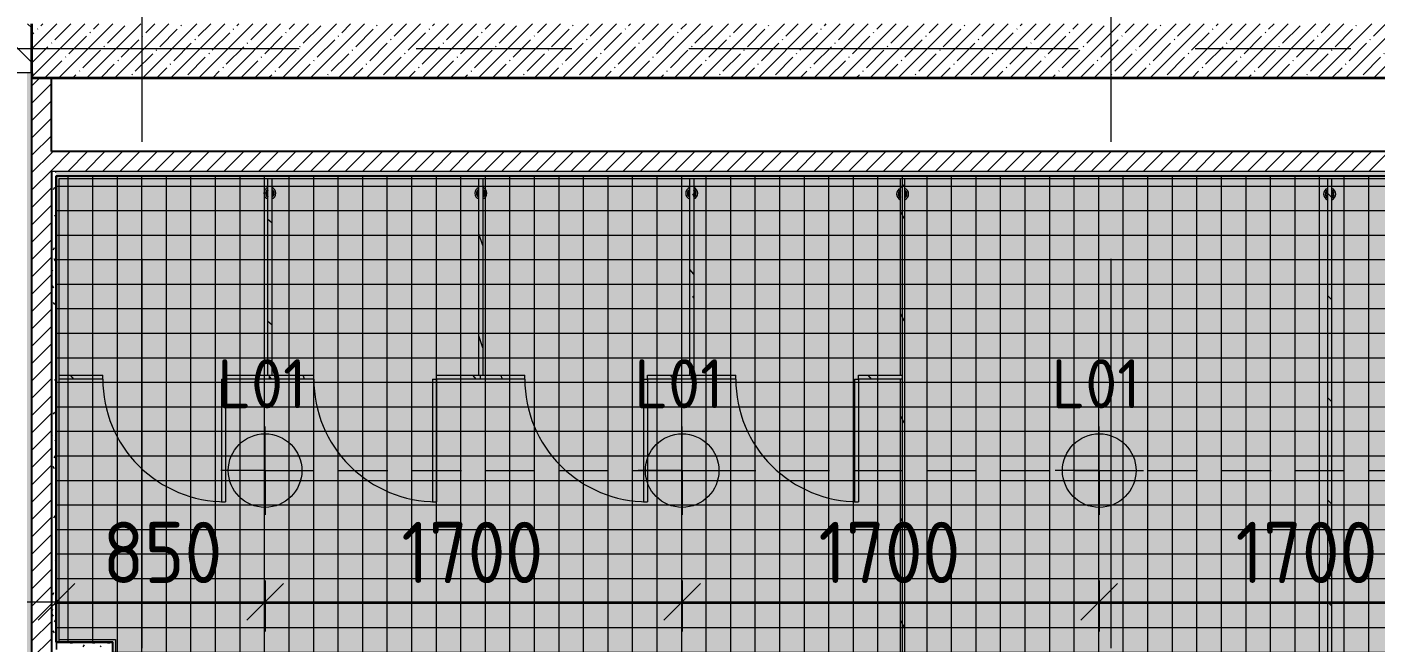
# Model space of a CAD drawing. Header units: millimetres. Extents: x 81682 to 274809, y -8553 to 29000.
# Drawn here: x 94190 to 99685, y 8080 to 10588 of the extents above; entities that cross this region are included whole.
import ezdxf

# ---------------------------------------------------------------- set-up
doc = ezdxf.new("R2010")
doc.units = ezdxf.units.MM
doc.linetypes.add('ADSK_Штрих_ш2 п1', pattern=[300, 200, -100])
doc.linetypes.add('Осевая', pattern=[3175, 635, -476.25, 1587.5, -476.25])
for name, color, linetype, lineweight in [('A-ANNO-DIMS', 7, 'Continuous', 9), ('A-ANNO-DIMS-100', 7, 'Continuous', 9), ('A-CLNG-PATT', 7, 'Continuous', 9), ('A-DETL-1', 7, 'ADSK_Штрих_ш2 п1', 9), ('A-DOOR', 7, 'Continuous', 9), ('A-GENM', 7, 'Continuous', 9), ('A-WALL', 7, 'Continuous', 9), ('E-LITE-EQPM-IDEN', 7, 'Continuous', 9), ('I-WALL', 7, 'Continuous', 9), ('Оси-2', 7, 'Осевая', 9)]:
    doc.layers.add(name, color=color, linetype=linetype, lineweight=lineweight)
for name, color, linetype, lineweight, true_color in [('A-ANNO-NOTE', 1, 'Continuous', 9, 0xff0000), ('A-CLNG-2', 7, 'Continuous', 9, 0xc0c0c0), ('A-WALL-2', 254, 'Continuous', 25, 0xbebebe), ('A-WALL-3', 254, 'Continuous', 35, 0xbebebe), ('A-WALL-4', 7, 'Continuous', 35, 0x3c3c3c), ('A-WALL-6', 7, 'Continuous', 25, 0x3c3c3c), ('A-WALL-FNSH-3', 7, 'Continuous', 13, 0x3c3c3c)]:
    doc.layers.add(name, color=color, linetype=linetype, lineweight=lineweight, true_color=true_color)
doc.layers.add('A-CLNG-PATT-1', color=7, linetype='Continuous', lineweight=9, transparency=1)
doc.styles.add('GOST Common', font='GOST_Common.ttf', dxfattribs={"height": 200})
doc.styles.add('ISOCPEUR_1', font='isocpeur.ttf', dxfattribs={"width": 0.9, "height": 250})
doc.dimstyles.new('ISO-2_5_0_9К_БОЛЬШОЙ_1', dxfattribs={"dimscale": 304.8, "dimtxt": 248.995294, "dimasz": 0.492126, "dimexe": 0.393701, "dimexo": 0.984252, "dimgap": 0, "dimtad": 1, "dimdec": 0, "dimrnd": 10, "dimzin": 0, "dimdsep": 46, "dimtxsty": 'ISOCPEUR_1', "dimblk1": 'OBLIQUE', "dimblk2": 'OBLIQUE', "dimsah": 1, "dimcen": 0.09, "dimdle": 0.393701, "dimazin": 0, "dimtfac": 1, "dimtdec": 4, "dimtix": 1, "dimtmove": 0, "dimatfit": 3, "dimfxl": 1, "dimtvp": 1, "dimtolj": 1, "dimtzin": 0, "dimarcsym": 2})
pattern_1 = [(45, (0, 0), (-35.35534, 35.35534), [])]
pattern_2 = [(0, (0, 0), (121.92, 30.48), [10.058, -81.382, 10.058, -81.382, -487.68]), (0, (0, 0), (121.92, 30.48), [-182.88, 10.058, -172.822, 10.058, -81.382, -213.36]), (0, (0, 0), (121.92, 30.48), [-457.2, 10.058, -50.902, 10.058, -142.342]), (120, (45.72, 15.24), (-87.356454, 90.345817), [10.058, -81.382, 10.058, -81.382, -487.68]), (120, (45.72, 15.24), (-87.356454, 90.345817), [-182.88, 10.058, -172.822, 10.058, -81.382, -213.36]), (120, (45.72, 15.24), (-87.356454, 90.345817), [-457.2, 10.058, -50.902, 10.058, -142.342]), (240, (60.96, 76.2), (-34.563546, -120.825817), [10.058, -81.382, 10.058, -81.382, -487.68]), (240, (60.96, 76.2), (-34.563546, -120.825817), [-182.88, 10.058, -172.822, 10.058, -81.382, -213.36]), (240, (60.96, 76.2), (-34.563546, -120.825817), [-457.2, 10.058, -50.902, 10.058, -142.342])]
pattern_3 = [(288.435, (95141.21, 9160), (416.50086, -832.99954), [158.05, -1159.038]), (319.399, (95191.19, 9010.06), (2499.010644, -2082.486787), [76.799, -3763.143]), (316.848, (94833, 8960.08), (6247.5402574, -5830.957739), [182.691, -8951.868]), (289.983, (94966.28, 8835.13), (1249.49393, -3332.002656), [97.5, -4777.508]), (270, (94999.6, 9160), (416.5, -416.5), [83.3, -333.2]), (298.443, (94999.6, 9076.7), (-2915.5071394, 5414.4962996), [227.365, -11140.87]), (264.289, (95107.89, 8876.78), (416.5263, 3748.496867), [83.716, -4102.058]), (309.806, (95099.56, 8793.48), (-1666.01521, 2082.48651), [65.059, -3187.91])]
pattern_4 = [(288.435, (96001.21, 9160), (416.50086, -832.99954), [158.05, -1159.038]), (319.399, (96051.19, 9010.06), (2499.010644, -2082.486787), [76.799, -3763.143]), (316.848, (95693, 8960.08), (6247.5402574, -5830.957739), [182.691, -8951.868]), (289.983, (95826.28, 8835.13), (1249.49393, -3332.002656), [97.5, -4777.508]), (270, (95859.6, 9160), (416.5, -416.5), [83.3, -333.2]), (298.443, (95859.6, 9076.7), (-2915.5071394, 5414.4962996), [227.365, -11140.87]), (264.289, (95967.89, 8876.78), (416.5263, 3748.496867), [83.716, -4102.058]), (309.806, (95959.56, 8793.48), (-1666.01521, 2082.48651), [65.059, -3187.91])]
pattern_5 = [(288.435, (96861.21, 9160), (416.50086, -832.99954), [158.05, -1159.038]), (319.399, (96911.19, 9010.06), (2499.010644, -2082.486787), [76.799, -3763.143]), (316.848, (96553, 8960.08), (6247.5402574, -5830.957739), [182.691, -8951.868]), (289.983, (96686.28, 8835.13), (1249.49393, -3332.002656), [97.5, -4777.508]), (270, (96719.6, 9160), (416.5, -416.5), [83.3, -333.2]), (298.443, (96719.6, 9076.7), (-2915.5071394, 5414.4962996), [227.365, -11140.87]), (264.289, (96827.89, 8876.78), (416.5263, 3748.496867), [83.716, -4102.058]), (309.806, (96819.56, 8793.48), (-1666.01521, 2082.48651), [65.059, -3187.91])]

# ---------------------------------------------------------------- blocks, each defined once
blk = doc.blocks.new('FP_27-План расстановки осветительного оборудования 3 этажа в осях 23-33')
at = {"layer": 'A-GENM'}
for p, q in [((19.3, 8), (20.4, 6.8)), ((20.4, 6.8), (21.4, 5.5)), ((21.4, 5.5), (22.4, 4.3)), ((22.4, 4.3), (23.5, 3.1)), ((23.5, 3.1), (24.6, 1.8)), ((24.6, 1.8), (25.6, 0.6)), ((25.6, 0.6), (26.7, -0.6)), ((26.7, -0.6), (27.8, -1.8)), ((27.8, -1.8), (28.9, -3.1)), ((28.9, -3.1), (30.1, -4.3)), ((30.1, -4.3), (31.2, -5.5)), ((31.2, -5.5), (32.3, -6.8)), ((32.3, -6.8), (33.5, -8))]:
    blk.add_line(p, q, dxfattribs=at)
blk = doc.blocks.new('131_Сантехническая перегородка 7 - СП-1-30858579-План расстановки осветительного оборудования 3 этажа в осях 23-33')
at = {"layer": 'A-GENM'}
h = blk.add_hatch(dxfattribs=at)
h.set_pattern_fill('FP_29', color=256, style=0, pattern_type=2)
h.set_pattern_definition([(198.435, (9964.92, -97651.21), (-832.99954, -416.50086), [158.05, -1159.038]), (229.399, (9814.98, -97701.19), (-2082.486787, -2499.010644), [76.799, -3763.143]), (226.848, (9765, -97343), (-5830.957739, -6247.5402574), [182.691, -8951.868]), (199.983, (9640.05, -97476.28), (-3332.002656, -1249.49393), [97.5, -4777.508]), (180, (9964.9, -97509.6), (-416.5, -416.5), [83.3, -333.2]), (208.443, (9881.62, -97509.6), (5414.4962996, 2915.5071394), [227.365, -11140.87]), (174.289, (9681.7, -97617.89), (3748.496867, -416.5263), [83.716, -4102.058]), (219.806, (9598.4, -97609.56), (2082.48651, 1666.01521), [65.059, -3187.91])])
h.paths.add_polyline_path([(2165.9, -8), (2165.9, 8), (45.9, 8), (45.9, -8), (796.9, -8), (796.9, 0), (812.9, 0), (812.9, -8), (1654.7, -8)])
for p, q in [((-4.1, 8), (45.9, 8)), ((45.9, 8), (2165.9, 8)), ((45.9, -8), (-4.1, -8)), ((796.9, -8), (45.9, -8)), ((2165.9, -8), (812.9, -8))]:
    blk.add_line(p, q, dxfattribs=at)
at = {"layer": 'A-GENM', "flags": 128}
for points in [[(71.5, 8), (71.1, 8.5), (70.8, 9), (70.4, 9.5), (70, 9.9), (69.6, 10.4), (69.2, 10.8), (68.8, 11.2), (68.3, 11.6), (67.8, 12), (67.3, 12.3), (66.8, 12.7), (66.3, 13), (65.8, 13.3), (65.3, 13.6), (64.7, 13.8), (64.2, 14), (63.6, 14.3), (63, 14.4), (62.4, 14.6), (61.9, 14.7), (61.3, 14.9), (60.7, 14.9), (60.1, 15), (59.5, 15.1), (58.9, 15.1), (58.3, 15.1), (57.7, 15), (57.1, 15), (56.5, 14.9), (55.9, 14.8), (55.3, 14.7), (54.7, 14.5), (54.1, 14.4), (53.5, 14.2), (53, 13.9), (52.4, 13.7), (51.9, 13.4), (51.4, 13.2), (50.8, 12.9), (50.3, 12.5), (49.8, 12.2), (49.3, 11.8), (48.9, 11.4), (48.4, 11), (48, 10.6), (47.6, 10.2), (47.2, 9.7), (46.8, 9.3), (46.4, 8.8), (46.1, 8.3), (45.9, 8)], [(45.9, -8), (46.3, -8.5), (46.6, -9), (47, -9.5), (47.4, -9.9), (47.8, -10.4), (48.2, -10.8), (48.6, -11.2), (49.1, -11.6), (49.6, -12), (50, -12.3), (50.5, -12.7), (51.1, -13), (51.6, -13.3), (52.1, -13.6), (52.7, -13.8), (53.2, -14), (53.8, -14.3), (54.4, -14.4), (54.9, -14.6), (55.5, -14.7), (56.1, -14.9), (56.7, -14.9), (57.3, -15), (57.9, -15.1), (58.5, -15.1), (59.1, -15.1), (59.7, -15), (60.3, -15), (60.9, -14.9), (61.5, -14.8), (62.1, -14.7), (62.7, -14.5), (63.3, -14.4), (63.8, -14.2), (64.4, -13.9), (65, -13.7), (65.5, -13.4), (66, -13.2), (66.6, -12.9), (67.1, -12.5), (67.6, -12.2), (68, -11.8), (68.5, -11.4), (69, -11), (69.4, -10.6), (69.8, -10.2), (70.2, -9.7), (70.6, -9.3), (70.9, -8.8), (71.3, -8.3), (71.5, -8)]]:
    blk.add_lwpolyline(points, dxfattribs=at)
at = {"layer": 'A-GENM'}
for radius, start, end in [(24.6, 19.9113, 160.0887), (17.6, 28.9731, 151.0269), (15.1, 78.8699, 146.2189), (15.1, 33.7811, 53.124), (24.6, 199.9113, 340.0887), (17.6, 208.9731, 331.0269), (15.1, 213.7811, 228.2886), (15.1, 258.8699, 326.2189)]:
    blk.add_arc((58.7, 0), radius, start, end, dxfattribs=at)
blk.add_blockref('FP_27-План расстановки осветительного оборудования 3 этажа в осях 23-33', (0, 0), dxfattribs=at)
blk = doc.blocks.new('FP_28-План расстановки осветительного оборудования 3 этажа в осях 23-33')
at = {"layer": 'A-GENM'}
blk.add_line((0, 8), (0, -8), dxfattribs=at)
blk = doc.blocks.new('131_Сантехническая перегородка 6 - СП-1-30839354-План расстановки осветительного оборудования 3 этажа в осях 23-33')
at = {"layer": 'A-GENM'}
h = blk.add_hatch(dxfattribs=at)
h.set_pattern_fill('FP_30', color=256, style=0, pattern_type=2)
h.set_pattern_definition([(198.435, (9968, -96791.59), (-832.99954, -416.50086), [158.05, -1159.038]), (229.399, (9818.06, -96841.565), (-2082.486787, -2499.010644), [76.799, -3763.143]), (226.848, (9768.08, -96483.375), (-5830.957739, -6247.5402574), [182.691, -8951.868]), (199.983, (9643.13, -96616.655), (-3332.002656, -1249.49393), [97.5, -4777.508]), (180, (9968, -96649.98), (-416.5, -416.5), [83.3, -333.2]), (208.443, (9884.7, -96649.975), (5414.4962996, 2915.5071394), [227.365, -11140.87]), (174.289, (9684.78, -96758.265), (3748.496867, -416.5263), [83.716, -4102.058]), (219.806, (9601.48, -96749.935), (2082.48651, 1666.01521), [65.059, -3187.91])])
h.paths.add_polyline_path([(800, -0.4), (800, 8), (50, 8), (50, -8), (800, -8)])
for p, q in [((0, 8), (50, 8)), ((50, 8), (800, 8)), ((50, -8), (0, -8)), ((800, -8), (50, -8))]:
    blk.add_line(p, q, dxfattribs=at)
at = {"layer": 'A-GENM', "flags": 128}
for points in [[(71.5, 8), (71.1, 8.5), (70.8, 9), (70.4, 9.5), (70, 9.9), (69.6, 10.4), (69.2, 10.8), (68.8, 11.2), (68.3, 11.6), (67.8, 12), (67.3, 12.3), (66.8, 12.7), (66.3, 13), (65.8, 13.3), (65.3, 13.6), (64.7, 13.8), (64.2, 14), (63.6, 14.3), (63, 14.4), (62.4, 14.6), (61.9, 14.7), (61.3, 14.9), (60.7, 14.9), (60.1, 15), (59.5, 15.1), (58.9, 15.1), (58.3, 15.1), (57.7, 15), (57.1, 15), (56.5, 14.9), (55.9, 14.8), (55.3, 14.7), (54.7, 14.5), (54.1, 14.4), (53.5, 14.2), (53, 13.9), (52.4, 13.7), (51.9, 13.4), (51.4, 13.2), (50.8, 12.9), (50.3, 12.5), (49.8, 12.2), (49.3, 11.8), (48.9, 11.4), (48.4, 11), (48, 10.6), (47.6, 10.2), (47.2, 9.7), (46.8, 9.3), (46.4, 8.8), (46.1, 8.3), (45.9, 8)], [(45.9, -8), (46.3, -8.5), (46.6, -9), (47, -9.5), (47.4, -9.9), (47.8, -10.4), (48.2, -10.8), (48.6, -11.2), (49.1, -11.6), (49.6, -12), (50, -12.3), (50.5, -12.7), (51.1, -13), (51.6, -13.3), (52.1, -13.6), (52.7, -13.8), (53.2, -14), (53.8, -14.3), (54.4, -14.4), (54.9, -14.6), (55.5, -14.7), (56.1, -14.9), (56.7, -14.9), (57.3, -15), (57.9, -15.1), (58.5, -15.1), (59.1, -15.1), (59.7, -15), (60.3, -15), (60.9, -14.9), (61.5, -14.8), (62.1, -14.7), (62.7, -14.5), (63.3, -14.4), (63.8, -14.2), (64.4, -13.9), (65, -13.7), (65.5, -13.4), (66, -13.2), (66.6, -12.9), (67.1, -12.5), (67.6, -12.2), (68, -11.8), (68.5, -11.4), (69, -11), (69.4, -10.6), (69.8, -10.2), (70.2, -9.7), (70.6, -9.3), (70.9, -8.8), (71.3, -8.3), (71.5, -8)]]:
    blk.add_lwpolyline(points, dxfattribs=at)
at = {"layer": 'A-GENM'}
for radius, start, end in [(24.6, 19.9113, 160.0887), (17.6, 28.9731, 151.0269), (15.1, 78.8699, 146.2189), (15.1, 33.7811, 53.124), (24.6, 199.9113, 340.0887), (17.6, 208.9731, 331.0269), (15.1, 213.7811, 233.124), (15.1, 258.8699, 326.2189)]:
    blk.add_arc((58.7, 0), radius, start, end, dxfattribs=at)
blk.add_blockref('FP_28-План расстановки осветительного оборудования 3 этажа в осях 23-33', (0, 0), dxfattribs=at)
blk = doc.blocks.new('131_Сантехническая перегородка_Дверь 5 - СД-1-30835617-План расстановки осветительного оборудования 3 этажа в осях 23-33')
at = {"layer": 'A-DOOR'}
h = blk.add_hatch(dxfattribs=at)
h.set_pattern_fill('FP_32', color=256, style=0, pattern_type=2)
h.set_pattern_definition(pattern_3)
h.paths.add_polyline_path([(838.3, 8), (750, 8), (750, -8), (928.5, -8), (928.5, 8)])
at = {"layer": 'A-GENM'}
h = blk.add_hatch(dxfattribs=at)
h.set_pattern_fill('FP_32', color=256, style=0, pattern_type=2)
h.set_pattern_definition(pattern_3)
h.paths.add_polyline_path([(70, 8), (70, -8), (250, -8), (250, 8)])
at = {"layer": 'A-DOOR'}
for p, q in [((266, 508), (250, 508)), ((250, 8), (250, 508)), ((266, 8), (266, 508)), ((266, 8), (250, 8))]:
    blk.add_line(p, q, dxfattribs=at)
blk.add_arc((250, 8), 500, 360, 90, dxfattribs=at)
at = {"layer": 'A-GENM'}
for p, q in [((70, 8), (250, 8)), ((70, 8), (70, -8)), ((250, 8), (250, -8)), ((750, 8), (928.5, 8)), ((750, 8), (750, -8)), ((250, -8), (70, -8)), ((928.5, -8), (750, -8))]:
    blk.add_line(p, q, dxfattribs=at)
blk = doc.blocks.new('131_Сантехническая перегородка_Дверь 5 - СД-1-V29-План расстановки осветительного оборудования 3 этажа в осях 23-33')
at = {"layer": 'A-DOOR'}
h = blk.add_hatch(dxfattribs=at)
h.set_pattern_fill('FP_33', color=256, style=0, pattern_type=2)
h.set_pattern_definition(pattern_4)
h.paths.add_polyline_path([(750, 8), (750, -8), (930, -8), (930, 8)])
at = {"layer": 'A-GENM'}
h = blk.add_hatch(dxfattribs=at)
h.set_pattern_fill('FP_33', color=256, style=0, pattern_type=2)
h.set_pattern_definition(pattern_4)
h.paths.add_polyline_path([(250, 8), (70, 8), (70, -8), (250, -8)])
at = {"layer": 'A-DOOR'}
for p, q in [((266, 508), (250, 508)), ((250, 8), (250, 508)), ((266, 8), (266, 508)), ((266, 8), (250, 8))]:
    blk.add_line(p, q, dxfattribs=at)
blk.add_arc((250, 8), 500, 360, 90, dxfattribs=at)
at = {"layer": 'A-GENM'}
for p, q in [((70, 8), (250, 8)), ((70, 8), (70, -8)), ((250, 8), (250, -8)), ((750, 8), (930, 8)), ((750, 8), (750, -8)), ((930, 8), (930, -8)), ((250, -8), (70, -8)), ((930, -8), (750, -8))]:
    blk.add_line(p, q, dxfattribs=at)
blk = doc.blocks.new('131_Сантехническая перегородка_Дверь 5 - СД-1-V30-План расстановки осветительного оборудования 3 этажа в осях 23-33')
at = {"layer": 'A-DOOR'}
h = blk.add_hatch(dxfattribs=at)
h.set_pattern_fill('FP_34', color=256, style=0, pattern_type=2)
h.set_pattern_definition(pattern_5)
h.paths.add_polyline_path([(750, 8), (750, -8), (930, -8), (930, 8)])
at = {"layer": 'A-GENM'}
h = blk.add_hatch(dxfattribs=at)
h.set_pattern_fill('FP_34', color=256, style=0, pattern_type=2)
h.set_pattern_definition(pattern_5)
h.paths.add_polyline_path([(70, 8), (70, -8), (250, -8), (250, 8)])
at = {"layer": 'A-DOOR'}
for p, q in [((266, 508), (250, 508)), ((250, 8), (250, 508)), ((266, 8), (266, 508)), ((266, 8), (250, 8))]:
    blk.add_line(p, q, dxfattribs=at)
blk.add_arc((250, 8), 500, 360, 90, dxfattribs=at)
at = {"layer": 'A-GENM'}
for p, q in [((70, 8), (250, 8)), ((70, 8), (70, -8)), ((250, 8), (250, -8)), ((750, 8), (930, 8)), ((750, 8), (750, -8)), ((930, 8), (930, -8)), ((250, -8), (70, -8)), ((930, -8), (750, -8))]:
    blk.add_line(p, q, dxfattribs=at)
blk = doc.blocks.new('131_Сантехническая перегородка_Дверь 5 - СД-1-V31-План расстановки осветительного оборудования 3 этажа в осях 23-33')
at = {"layer": 'A-GENM'}
h = blk.add_hatch(dxfattribs=at)
h.set_pattern_fill('FP_35', color=256, style=0, pattern_type=2)
h.set_pattern_definition([(288.435, (97721.21, 9160), (416.50086, -832.99954), [158.05, -1159.038]), (319.399, (97771.19, 9010.06), (2499.010644, -2082.486787), [76.799, -3763.143]), (316.848, (97413, 8960.08), (6247.5402574, -5830.957739), [182.691, -8951.868]), (289.983, (97546.28, 8835.13), (1249.49393, -3332.002656), [97.5, -4777.508]), (270, (97579.6, 9160), (416.5, -416.5), [83.3, -333.2]), (298.443, (97579.6, 9076.7), (-2915.5071394, 5414.4962996), [227.365, -11140.87]), (264.289, (97687.89, 8876.78), (416.5263, 3748.496867), [83.716, -4102.058]), (309.806, (97679.56, 8793.48), (-1666.01521, 2082.48651), [65.059, -3187.91])])
h.paths.add_polyline_path([(70, 8), (70, -8), (250, -8), (250, 8)])
at = {"layer": 'A-DOOR'}
for p, q in [((266, 508), (250, 508)), ((250, 8), (250, 508)), ((266, 8), (266, 508)), ((266, 8), (250, 8))]:
    blk.add_line(p, q, dxfattribs=at)
blk.add_arc((250, 8), 500, 360, 90, dxfattribs=at)
at = {"layer": 'A-GENM'}
for p, q in [((70, 8), (250, 8)), ((70, 8), (70, -8)), ((250, 8), (250, -8)), ((750, 8), (930, 8)), ((750, 8), (750, -8)), ((930, 8), (930, -8)), ((250, -8), (70, -8)), ((930, -8), (750, -8))]:
    blk.add_line(p, q, dxfattribs=at)
blk = doc.blocks.new('FP_37-План расстановки осветительного оборудования 3 этажа в осях 23-33')
at = {"layer": 'A-GENM'}
blk.add_line((0, 8), (0, -8), dxfattribs=at)
blk = doc.blocks.new('131_Сантехническая перегородка 6 - СП-1-V36-План расстановки осветительного оборудования 3 этажа в осях 23-33')
at = {"layer": 'A-GENM'}
h = blk.add_hatch(dxfattribs=at)
h.set_pattern_fill('FP_40', color=256, style=0, pattern_type=2)
h.set_pattern_definition([(198.435, (9968, -95931.96), (-832.99954, -416.50086), [158.051, -1159.038]), (229.399, (9818.06, -95981.94), (-2082.486787, -2499.010644), [76.799, -3763.143]), (226.848, (9768.08, -95623.75), (-5830.957739, -6247.5402574), [182.691, -8951.868]), (199.983, (9643.13, -95757.03), (-3332.002656, -1249.49393), [97.5, -4777.508]), (180, (9968, -95790.35), (-416.5, -416.5), [83.3, -333.2]), (208.443, (9884.7, -95790.35), (5414.4962996, 2915.5071394), [227.365, -11140.87]), (174.289, (9684.78, -95898.64), (3748.496867, -416.5263), [83.716, -4102.058]), (219.806, (9601.48, -95890.31), (2082.48651, 1666.01521), [65.059, -3187.91])])
h.paths.add_polyline_path([(800, -0.7), (800, 8), (50, 8), (50, -8), (800, -8)])
for p, q in [((0, 8), (50, 8)), ((50, 8), (800, 8)), ((50, -8), (0, -8)), ((800, -8), (50, -8))]:
    blk.add_line(p, q, dxfattribs=at)
at = {"layer": 'A-GENM', "flags": 128}
for points in [[(71.5, 8), (71.1, 8.5), (70.8, 9), (70.4, 9.5), (70, 9.9), (69.6, 10.4), (69.2, 10.8), (68.8, 11.2), (68.3, 11.6), (67.8, 12), (67.3, 12.3), (66.8, 12.7), (66.3, 13), (65.8, 13.3), (65.3, 13.6), (64.7, 13.8), (64.2, 14), (63.6, 14.3), (63, 14.4), (62.4, 14.6), (61.9, 14.7), (61.3, 14.9), (60.7, 14.9), (60.1, 15), (59.5, 15.1), (58.9, 15.1), (58.3, 15.1), (57.7, 15), (57.1, 15), (56.5, 14.9), (55.9, 14.8), (55.3, 14.7), (54.7, 14.5), (54.1, 14.4), (53.5, 14.2), (53, 13.9), (52.4, 13.7), (51.9, 13.4), (51.4, 13.2), (50.8, 12.9), (50.3, 12.5), (49.8, 12.2), (49.3, 11.8), (48.9, 11.4), (48.4, 11), (48, 10.6), (47.6, 10.2), (47.2, 9.7), (46.8, 9.3), (46.4, 8.8), (46.1, 8.3), (45.9, 8)], [(45.9, -8), (46.3, -8.5), (46.6, -9), (47, -9.5), (47.4, -9.9), (47.8, -10.4), (48.2, -10.8), (48.6, -11.2), (49.1, -11.6), (49.6, -12), (50, -12.3), (50.5, -12.7), (51.1, -13), (51.6, -13.3), (52.1, -13.6), (52.7, -13.8), (53.2, -14), (53.8, -14.3), (54.4, -14.4), (54.9, -14.6), (55.5, -14.7), (56.1, -14.9), (56.7, -14.9), (57.3, -15), (57.9, -15.1), (58.5, -15.1), (59.1, -15.1), (59.7, -15), (60.3, -15), (60.9, -14.9), (61.5, -14.8), (62.1, -14.7), (62.7, -14.5), (63.3, -14.4), (63.8, -14.2), (64.4, -13.9), (65, -13.7), (65.5, -13.4), (66, -13.2), (66.6, -12.9), (67.1, -12.5), (67.6, -12.2), (68, -11.8), (68.5, -11.4), (69, -11), (69.4, -10.6), (69.8, -10.2), (70.2, -9.7), (70.6, -9.3), (70.9, -8.8), (71.3, -8.3), (71.5, -8)]]:
    blk.add_lwpolyline(points, dxfattribs=at)
at = {"layer": 'A-GENM'}
for radius, start, end in [(24.6, 19.9113, 160.0887), (17.6, 28.9731, 151.0269), (15.1, 78.8699, 146.2189), (15.1, 33.7811, 53.124), (24.6, 199.9113, 340.0887), (17.6, 208.9731, 331.0269), (15.1, 213.7811, 233.124), (15.1, 258.8699, 326.2189)]:
    blk.add_arc((58.7, 0), radius, start, end, dxfattribs=at)
blk.add_blockref('FP_37-План расстановки осветительного оборудования 3 этажа в осях 23-33', (0, 0), dxfattribs=at)
blk = doc.blocks.new('FP_39-План расстановки осветительного оборудования 3 этажа в осях 23-33')
at = {"layer": 'A-GENM'}
blk.add_line((0, 8), (0, -8), dxfattribs=at)
blk = doc.blocks.new('131_Сантехническая перегородка 6 - СП-1-V38-План расстановки осветительного оборудования 3 этажа в осях 23-33')
at = {"layer": 'A-GENM'}
h = blk.add_hatch(dxfattribs=at)
h.set_pattern_fill('FP_41', color=256, style=0, pattern_type=2)
h.set_pattern_definition([(198.435, (9968, -95072.34), (-832.99954, -416.50086), [158.051, -1159.038]), (229.399, (9818.06, -95122.315), (-2082.486787, -2499.010644), [76.799, -3763.143]), (226.848, (9768.08, -94764.125), (-5830.957739, -6247.5402574), [182.691, -8951.868]), (199.983, (9643.13, -94897.405), (-3332.002656, -1249.49393), [97.5, -4777.508]), (180, (9968, -94930.73), (-416.5, -416.5), [83.3, -333.2]), (208.443, (9884.7, -94930.725), (5414.4962996, 2915.5071394), [227.365, -11140.87]), (174.289, (9684.78, -95039.015), (3748.496867, -416.5263), [83.716, -4102.058]), (219.806, (9601.48, -95030.685), (2082.48651, 1666.01521), [65.059, -3187.91])])
h.paths.add_polyline_path([(800, -1.1), (800, 8), (50, 8), (50, -8), (800, -8)])
for p, q in [((0, 8), (50, 8)), ((50, 8), (800, 8)), ((50, -8), (0, -8)), ((800, -8), (50, -8))]:
    blk.add_line(p, q, dxfattribs=at)
at = {"layer": 'A-GENM', "flags": 128}
for points in [[(71.5, 8), (71.1, 8.5), (70.8, 9), (70.4, 9.5), (70, 9.9), (69.6, 10.4), (69.2, 10.8), (68.8, 11.2), (68.3, 11.6), (67.8, 12), (67.3, 12.3), (66.8, 12.7), (66.3, 13), (65.8, 13.3), (65.3, 13.6), (64.7, 13.8), (64.2, 14), (63.6, 14.3), (63, 14.4), (62.4, 14.6), (61.9, 14.7), (61.3, 14.9), (60.7, 14.9), (60.1, 15), (59.5, 15.1), (58.9, 15.1), (58.3, 15.1), (57.7, 15), (57.1, 15), (56.5, 14.9), (55.9, 14.8), (55.3, 14.7), (54.7, 14.5), (54.1, 14.4), (53.5, 14.2), (53, 13.9), (52.4, 13.7), (51.9, 13.4), (51.4, 13.2), (50.8, 12.9), (50.3, 12.5), (49.8, 12.2), (49.3, 11.8), (48.9, 11.4), (48.4, 11), (48, 10.6), (47.6, 10.2), (47.2, 9.7), (46.8, 9.3), (46.4, 8.8), (46.1, 8.3), (45.9, 8)], [(45.9, -8), (46.3, -8.5), (46.6, -9), (47, -9.5), (47.4, -9.9), (47.8, -10.4), (48.2, -10.8), (48.6, -11.2), (49.1, -11.6), (49.6, -12), (50, -12.3), (50.5, -12.7), (51.1, -13), (51.6, -13.3), (52.1, -13.6), (52.7, -13.8), (53.2, -14), (53.8, -14.3), (54.4, -14.4), (54.9, -14.6), (55.5, -14.7), (56.1, -14.9), (56.7, -14.9), (57.3, -15), (57.9, -15.1), (58.5, -15.1), (59.1, -15.1), (59.7, -15), (60.3, -15), (60.9, -14.9), (61.5, -14.8), (62.1, -14.7), (62.7, -14.5), (63.3, -14.4), (63.8, -14.2), (64.4, -13.9), (65, -13.7), (65.5, -13.4), (66, -13.2), (66.6, -12.9), (67.1, -12.5), (67.6, -12.2), (68, -11.8), (68.5, -11.4), (69, -11), (69.4, -10.6), (69.8, -10.2), (70.2, -9.7), (70.6, -9.3), (70.9, -8.8), (71.3, -8.3), (71.5, -8)]]:
    blk.add_lwpolyline(points, dxfattribs=at)
at = {"layer": 'A-GENM'}
for radius, start, end in [(24.6, 19.9113, 160.0887), (17.6, 28.9731, 151.0269), (15.1, 78.8699, 146.2189), (15.1, 33.7811, 53.124), (24.6, 199.9113, 340.0887), (17.6, 208.9731, 331.0269), (15.1, 213.7811, 233.124), (15.1, 258.8699, 326.2189)]:
    blk.add_arc((58.7, 0), radius, start, end, dxfattribs=at)
blk.add_blockref('FP_39-План расстановки осветительного оборудования 3 этажа в осях 23-33', (0, 0), dxfattribs=at)
blk = doc.blocks.new('131_Сантехническая перегородка 7 - СП-1-V46-План расстановки осветительного оборудования 3 этажа в осях 23-33')
at = {"layer": 'A-GENM'}
h = blk.add_hatch(dxfattribs=at)
h.set_pattern_fill('FP_45', color=256, style=0, pattern_type=2)
h.set_pattern_definition([(198.435, (9964.92, -99391.71), (-832.99954, -416.50086), [158.05, -1159.038]), (229.399, (9814.98, -99441.69), (-2082.486787, -2499.010644), [76.799, -3763.143]), (226.848, (9765, -99083.5), (-5830.957739, -6247.5402574), [182.691, -8951.868]), (199.983, (9640.05, -99216.78), (-3332.002656, -1249.49393), [97.5, -4777.508]), (180, (9964.9, -99250.1), (-416.5, -416.5), [83.3, -333.2]), (208.443, (9881.62, -99250.1), (5414.4962996, 2915.5071394), [227.365, -11140.87]), (174.289, (9681.7, -99358.39), (3748.496867, -416.5263), [83.716, -4102.058]), (219.806, (9598.4, -99350.06), (2082.48651, 1666.01521), [65.059, -3187.91])])
h.paths.add_polyline_path([(2165.9, -8), (2165.9, 8), (45.9, 8), (45.9, -8), (2161, -8)])
for p, q in [((-4.1, 8), (45.9, 8)), ((45.9, 8), (2165.9, 8)), ((45.9, -8), (-4.1, -8)), ((2165.9, -8), (45.9, -8))]:
    blk.add_line(p, q, dxfattribs=at)
at = {"layer": 'A-GENM', "flags": 128}
for points in [[(71.5, 8), (71.1, 8.5), (70.8, 9), (70.4, 9.5), (70, 9.9), (69.6, 10.4), (69.2, 10.8), (68.8, 11.2), (68.3, 11.6), (67.8, 12), (67.3, 12.3), (66.8, 12.7), (66.3, 13), (65.8, 13.3), (65.3, 13.6), (64.7, 13.8), (64.2, 14), (63.6, 14.3), (63, 14.4), (62.4, 14.6), (61.9, 14.7), (61.3, 14.9), (60.7, 14.9), (60.1, 15), (59.5, 15.1), (58.9, 15.1), (58.3, 15.1), (57.7, 15), (57.1, 15), (56.5, 14.9), (55.9, 14.8), (55.3, 14.7), (54.7, 14.5), (54.1, 14.4), (53.5, 14.2), (53, 13.9), (52.4, 13.7), (51.9, 13.4), (51.4, 13.2), (50.8, 12.9), (50.3, 12.5), (49.8, 12.2), (49.3, 11.8), (48.9, 11.4), (48.4, 11), (48, 10.6), (47.6, 10.2), (47.2, 9.7), (46.8, 9.3), (46.4, 8.8), (46.1, 8.3), (45.9, 8)], [(45.9, -8), (46.3, -8.5), (46.6, -9), (47, -9.5), (47.4, -9.9), (47.8, -10.4), (48.2, -10.8), (48.6, -11.2), (49.1, -11.6), (49.6, -12), (50, -12.3), (50.5, -12.7), (51.1, -13), (51.6, -13.3), (52.1, -13.6), (52.7, -13.8), (53.2, -14), (53.8, -14.3), (54.4, -14.4), (54.9, -14.6), (55.5, -14.7), (56.1, -14.9), (56.7, -14.9), (57.3, -15), (57.9, -15.1), (58.5, -15.1), (59.1, -15.1), (59.7, -15), (60.3, -15), (60.9, -14.9), (61.5, -14.8), (62.1, -14.7), (62.7, -14.5), (63.3, -14.4), (63.8, -14.2), (64.4, -13.9), (65, -13.7), (65.5, -13.4), (66, -13.2), (66.6, -12.9), (67.1, -12.5), (67.6, -12.2), (68, -11.8), (68.5, -11.4), (69, -11), (69.4, -10.6), (69.8, -10.2), (70.2, -9.7), (70.6, -9.3), (70.9, -8.8), (71.3, -8.3), (71.5, -8)]]:
    blk.add_lwpolyline(points, dxfattribs=at)
at = {"layer": 'A-GENM'}
for radius, start, end in [(24.6, 19.9113, 160.0887), (17.6, 28.9731, 151.0269), (15.1, 78.8699, 146.2189), (15.1, 33.7811, 53.124), (24.6, 199.9113, 340.0887), (17.6, 208.9731, 331.0269), (15.1, 213.7811, 233.124), (15.1, 258.8699, 326.2189)]:
    blk.add_arc((58.7, 0), radius, start, end, dxfattribs=at)
blk = doc.blocks.new('DIMBLOCK71-План расстановки осветительного оборудования 3 этажа в осях 23-33')
at = {"layer": 'A-ANNO-DIMS-100'}
for p, q in [((94311, 8049.6), (94311, 8363.6)), ((95161, 8331.5), (95161, 8123.6)), ((95161, 8243.6), (95161, 8331.5)), ((94191, 8243.6), (95161, 8243.6)), ((94311, 8243.6), (94311, 8049.6))]:
    blk.add_line(p, q, dxfattribs=at)
at = {"layer": 'A-ANNO-DIMS-100', "lineweight": 20}
for p, q in [((94311, 8243.6), (94386, 8318.6)), ((95161, 8243.6), (95236, 8318.6)), ((94311, 8243.6), (94236, 8168.6)), ((95161, 8243.6), (95086, 8168.6))]:
    blk.add_line(p, q, dxfattribs=at)
at = {"layer": 'A-ANNO-DIMS-100', "color": 0, "insert": (94499, 8570.2), "char_height": 250, "width": 568.858, "attachment_point": 1, "line_spacing_factor": 1.149209, "style": 'ISOCPEUR_1'}
blk.add_mtext('850', dxfattribs=at)
blk = doc.blocks.new('_Oblique')
at = {"color": 0, "linetype": 'ByBlock', "lineweight": -2}
blk.add_line((-0.5, -0.5), (0.5, 0.5), dxfattribs=at)
blk = doc.blocks.new('DIMBLOCK72-План расстановки осветительного оборудования 3 этажа в осях 23-33')
at = {"layer": 'A-ANNO-DIMS-100'}
for p, q in [((95161, 8331.5), (95161, 8123.6)), ((95161, 8243.6), (95161, 8331.5)), ((96861, 8331.5), (96861, 8123.6)), ((96861, 8243.6), (96861, 8331.5)), ((95161, 8243.6), (96861, 8243.6))]:
    blk.add_line(p, q, dxfattribs=at)
at = {"layer": 'A-ANNO-DIMS-100', "lineweight": 20}
for p, q in [((95161, 8243.6), (95236, 8318.6)), ((96861, 8243.6), (96936, 8318.6)), ((95161, 8243.6), (95086, 8168.6)), ((96861, 8243.6), (96786, 8168.6))]:
    blk.add_line(p, q, dxfattribs=at)
at = {"layer": 'A-ANNO-DIMS-100', "color": 0, "insert": (95716.5, 8570.2), "char_height": 250, "width": 706.764, "attachment_point": 1, "line_spacing_factor": 1.149209, "style": 'ISOCPEUR_1'}
blk.add_mtext('1700', dxfattribs=at)
blk = doc.blocks.new('DIMBLOCK73-План расстановки осветительного оборудования 3 этажа в осях 23-33')
at = {"layer": 'A-ANNO-DIMS-100'}
for p, q in [((96861, 8331.5), (96861, 8123.6)), ((96861, 8243.6), (96861, 8331.5)), ((98561, 8331.5), (98561, 8123.6)), ((98561, 8243.6), (98561, 8331.5)), ((96861, 8243.6), (98561, 8243.6))]:
    blk.add_line(p, q, dxfattribs=at)
at = {"layer": 'A-ANNO-DIMS-100', "lineweight": 20}
for p, q in [((96861, 8243.6), (96936, 8318.6)), ((98561, 8243.6), (98636, 8318.6)), ((96861, 8243.6), (96786, 8168.6)), ((98561, 8243.6), (98486, 8168.6))]:
    blk.add_line(p, q, dxfattribs=at)
at = {"layer": 'A-ANNO-DIMS-100', "color": 0, "insert": (97416.5, 8570.2), "char_height": 250, "width": 706.764, "attachment_point": 1, "line_spacing_factor": 1.149209, "style": 'ISOCPEUR_1'}
blk.add_mtext('1700', dxfattribs=at)
blk = doc.blocks.new('DIMBLOCK74-План расстановки осветительного оборудования 3 этажа в осях 23-33')
at = {"layer": 'A-ANNO-DIMS-100'}
for p, q in [((100261, 8479), (100261, 8123.6)), ((100261, 8243.6), (100261, 8479)), ((98561, 8331.5), (98561, 8123.6)), ((98561, 8243.6), (98561, 8331.5)), ((98561, 8243.6), (100381, 8243.6))]:
    blk.add_line(p, q, dxfattribs=at)
at = {"layer": 'A-ANNO-DIMS-100', "lineweight": 20}
for p, q in [((98561, 8243.6), (98636, 8318.6)), ((100261, 8243.6), (100336, 8318.6)), ((98561, 8243.6), (98486, 8168.6)), ((100261, 8243.6), (100186, 8168.6))]:
    blk.add_line(p, q, dxfattribs=at)
at = {"layer": 'A-ANNO-DIMS-100', "color": 0, "insert": (99116.5, 8570.2), "char_height": 250, "width": 706.764, "attachment_point": 1, "line_spacing_factor": 1.149209, "style": 'ISOCPEUR_1'}
blk.add_mtext('1700', dxfattribs=at)

msp = doc.modelspace()

# ---------------------------------------------------------------- hatches: boundary and pattern name
at = {"layer": 'A-CLNG-PATT'}
h = msp.add_hatch(dxfattribs=at)
h.set_pattern_fill('FP_25', color=256, style=0, pattern_type=2)
h.set_pattern_definition([(0, (97759, 7739), (0, 100), []), (90, (97759, 7739), (-100, 6e-15), [])])
h.paths.add_polyline_path([(101059, 5421), (101059, 9979), (94311, 9979), (94311, 8081), (94541, 8081), (94541, 5851), (95361, 5851), (95361, 5651), (97941, 5651), (97941, 5421), (99815.3, 5421)])
at = {"layer": 'A-CLNG-PATT-1'}
msp.add_hatch(color=256, dxfattribs=at).paths.add_polyline_path([(101059, 5421), (101059, 9979), (94311, 9979), (94311, 8081), (94541, 8081), (94541, 5851), (95361, 5851), (95361, 5651), (97941, 5651), (97941, 5421), (99815.3, 5421)])
at = {"layer": 'I-WALL'}
h = msp.add_hatch(dxfattribs=at)
h.set_pattern_fill('FP_2', color=256, style=0, pattern_type=2)
h.set_pattern_definition([(135, (0, 0), (-70.71068, -70.71068), [])])
h.paths.add_polyline_path([(104902.7, 10400), (107130, 10400), (107130, 10600), (101610, 10600), (101610, 10400), (102359, 10400)])
h.paths.add_polyline_path([(89610, 10400), (94210, 10400), (94210, 10600), (89610, 10600), (89610, 10473.2)])
h = msp.add_hatch(dxfattribs=at)
h.set_pattern_fill('FP_3', color=256, style=0, pattern_type=2)
h.set_pattern_definition([(45, (0, 0), (-57.024626, 57.024626), []), (45, (57.025, 0), (-57.024626, 57.024626), [100.806, -20.161, 3.353, -16.808])])
h.paths.add_polyline_path([(98543.4, 10380), (101610, 10380), (101610, 10600), (94210, 10600), (94210, 10380), (97271.6, 10380)])
h = msp.add_hatch(dxfattribs=at)
h.set_pattern_fill('FP_21', color=256, style=0, pattern_type=2)
h.set_pattern_definition(pattern_2)
h.paths.add_polyline_path([(94210, 6700), (94210, 10400), (94190, 10400), (94190, 6700)])
h = msp.add_hatch(dxfattribs=at)
h.set_pattern_fill('FP_4', color=256, style=0, pattern_type=2)
h.set_pattern_definition(pattern_1)
h.paths.add_polyline_path([(94290, 5400), (94290, 10380), (94210, 10380), (94210, 5400)])
h = msp.add_hatch(dxfattribs=at)
h.set_pattern_fill('FP_4', color=256, style=0, pattern_type=2)
h.set_pattern_definition(pattern_1)
h.paths.add_polyline_path([(97589.5, 10000), (101080, 10000), (101080, 10080), (94290, 10080), (94290, 10000), (97271.6, 10000)])
h = msp.add_hatch(dxfattribs=at)
h.set_pattern_fill('FP_21', color=256, style=0, pattern_type=2)
h.set_pattern_definition(pattern_2)
h.paths.add_polyline_path([(94290, 8060), (94310, 8060), (94310, 10000), (94290, 10000), (94290, 8310.2)])
h = msp.add_hatch(dxfattribs=at)
h.set_pattern_fill('FP_21', color=256, style=0, pattern_type=2)
h.set_pattern_definition(pattern_2)
h.paths.add_polyline_path([(99815.3, 9980), (101060, 9980), (101060, 10000), (94310, 10000), (94310, 9980), (99656.3, 9980)])
h = msp.add_hatch(dxfattribs=at)
h.set_pattern_fill('FP_21', color=256, style=0, pattern_type=2)
h.set_pattern_definition(pattern_2)
h.paths.add_polyline_path([(94540, 8060), (94540, 8080), (94310, 8080), (94310, 8060), (94520, 8060)])

# ---------------------------------------------------------------- linework, layer by layer
at = {"layer": 'A-ANNO-NOTE'}
for p, q in [((95161, 8779), (95161, 8959)), ((96861, 8779), (96861, 8959)), ((98561, 8779), (98561, 8959)), ((95161, 8779), (94981, 8779)), ((95161, 8779), (95161, 8599)), ((95161, 8779), (95341, 8779)), ((96861, 8779), (96681, 8779)), ((96861, 8779), (96861, 8599)), ((96861, 8779), (97041, 8779)), ((98561, 8779), (98381, 8779)), ((98561, 8779), (98561, 8599)), ((98561, 8779), (98741, 8779))]:
    msp.add_line(p, q, dxfattribs=at)
for centre in [(95161, 8779), (96861, 8779), (98561, 8779)]:
    msp.add_circle(centre, 150, dxfattribs=at)
at = {"layer": 'A-CLNG-2'}
msp.add_line((94311, 9979), (94311, 8081), dxfattribs=at)
at = {"layer": 'A-DETL-1'}
msp.add_line((95161, 8779), (100261, 8779), dxfattribs=at)
at = {"layer": 'A-WALL'}
for p, q in [((94210, 10400), (92330, 10400)), ((94290, 10000), (101080, 10000))]:
    msp.add_line(p, q, dxfattribs=at)
at = {"layer": 'A-WALL-2'}
for p, q in [((94210, 6700), (94210, 10380)), ((94290, 10080), (94290, 10380)), ((101080, 10080), (94290, 10080)), ((94290, 10000), (94290, 5400)), ((94310, 8080), (94310, 9980)), ((94310, 9980), (101060, 9980)), ((94540, 5850), (94540, 8080))]:
    msp.add_line(p, q, dxfattribs=at)
at = {"layer": 'A-WALL-3'}
msp.add_line((94210, 10400), (94210, 10600), dxfattribs=at)
at = {"layer": 'A-WALL-4'}
for p, q in [((94210, 10400), (94210, 10380)), ((94210, 10380), (101610, 10380))]:
    msp.add_line(p, q, dxfattribs=at)
at = {"layer": 'A-WALL-6'}
msp.add_line((94310, 8080), (94540, 8080), dxfattribs=at)
at = {"layer": 'A-WALL-FNSH-3'}
for p, q in [((94541, 8081), (94311, 8081)), ((94311, 8081), (94311, 8080)), ((94540, 8080), (94541, 8080)), ((94541, 8080), (94541, 8081))]:
    msp.add_line(p, q, dxfattribs=at)
at = {"layer": 'I-WALL'}
for p, q in [((101059, 9979), (94311, 9979)), ((101059, 9969), (94321, 9969)), ((94321, 9969), (94321, 8081)), ((94321, 8091), (94551, 8091)), ((94551, 8091), (94551, 5861))]:
    msp.add_line(p, q, dxfattribs=at)
at = {"layer": 'Оси-2'}
for p, q in [((94660, 593.7), (94660, 19415.1)), ((98610, 593.7), (98610, 19415.1)), ((86251.8, 10500), (122730, 10500))]:
    msp.add_line(p, q, dxfattribs=at)

# ---------------------------------------------------------------- block references
at = {"layer": 'A-GENM'}
for name, p, rotation in [('131_Сантехническая перегородка 6 - СП-1-V38-План расстановки осветительного оборудования 3 этажа в осях 23-33', (95180.6, 9968), 270.0000000000007), ('131_Сантехническая перегородка 6 - СП-1-V36-План расстановки осветительного оборудования 3 этажа в осях 23-33', (96040.3, 9968), 270.0000000000007), ('131_Сантехническая перегородка 6 - СП-1-30839354-План расстановки осветительного оборудования 3 этажа в осях 23-33', (96899.9, 9968), 270.0000000000007), ('131_Сантехническая перегородка 7 - СП-1-30858579-План расстановки осветительного оборудования 3 этажа в осях 23-33', (97759.5, 9964.9), 269.9999999999999), ('131_Сантехническая перегородка 7 - СП-1-V46-План расстановки осветительного оборудования 3 этажа в осях 23-33', (99500, 9964.9), 269.9999999999999), ('131_Сантехническая перегородка_Дверь 5 - СД-1-30835617-План расстановки осветительного оборудования 3 этажа в осях 23-33', (95249.5, 9160), 180), ('131_Сантехническая перегородка_Дверь 5 - СД-1-V29-План расстановки осветительного оборудования 3 этажа в осях 23-33', (96109.5, 9160), 180), ('131_Сантехническая перегородка_Дверь 5 - СД-1-V30-План расстановки осветительного оборудования 3 этажа в осях 23-33', (96969.5, 9160), 180), ('131_Сантехническая перегородка_Дверь 5 - СД-1-V31-План расстановки осветительного оборудования 3 этажа в осях 23-33', (97829.5, 9160), 180)]:
    msp.add_blockref(name, p, dxfattribs=dict(at, rotation=rotation))

# ---------------------------------------------------------------- texts
at = {"layer": 'E-LITE-EQPM-IDEN', "char_height": 200, "width": 472.996, "attachment_point": 1, "style": 'GOST Common'}
for insert in [(94966.4, 9232.9), (96666.4, 9232.9), (98366.4, 9232.9)]:
    msp.add_mtext('L01', dxfattribs=dict(at, insert=insert))

# ---------------------------------------------------------------- dimensions: what is measured, and where the dimension line sits
at = {"layer": 'A-ANNO-DIMS'}
for base, p1, p2, override, picture, middle in [((100261, 8243.6), (98561, 8631.5), (100261, 8779), {"dimpost": '<>', "dimfxl": 1706.386899}, 'DIMBLOCK74-План расстановки осветительного оборудования 3 этажа в осях 23-33', (99411, 8368.6)), ((95161, 8243.6), (94311, 8349.6), (95161, 8631.5), {"dimpost": '<>', "dimfxl": 895.516573}, 'DIMBLOCK71-План расстановки осветительного оборудования 3 этажа в осях 23-33', (94736, 8368.6)), ((96861, 8243.6), (95161, 8631.5), (96861, 8631.5), {"dimpost": '<>', "dimfxl": 1700}, 'DIMBLOCK72-План расстановки осветительного оборудования 3 этажа в осях 23-33', (96011, 8368.6)), ((98561, 8243.6), (96861, 8631.5), (98561, 8631.5), {"dimpost": '<>', "dimfxl": 1700}, 'DIMBLOCK73-План расстановки осветительного оборудования 3 этажа в осях 23-33', (97711, 8368.6))]:
    dim = msp.add_linear_dim(base=base, p1=p1, p2=p2, dimstyle='ISO-2_5_0_9К_БОЛЬШОЙ_1', override=override, dxfattribs=at)
    dim.commit()
    dim.dimension.update_dxf_attribs({"geometry": picture, "text_midpoint": middle})

doc.saveas('drawing.dxf')
